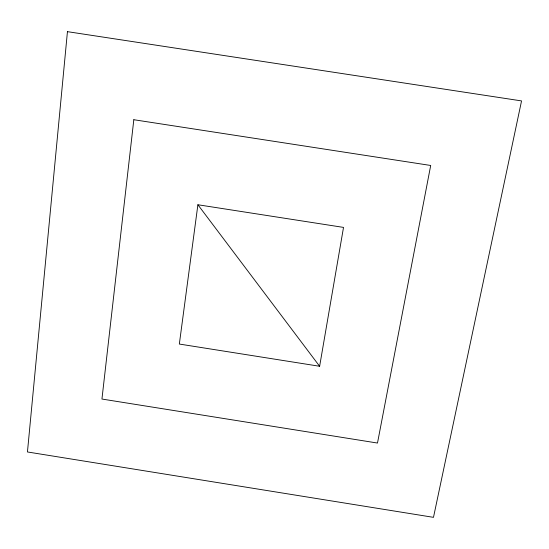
<?xml version="1.0" encoding="UTF-8"?>
<svg xmlns="http://www.w3.org/2000/svg" width="549" height="549" viewBox="0 0 549 549"><rect width="100%" height="100%" fill="white"/><g stroke="black" fill="none" stroke-linecap="round" stroke-linejoin="round"><path stroke-width="0.82" d="M197.894 204.75L179.338 344.051L319.628 366.272L343.516 227.403L197.894 204.75L319.628 366.272M67.445 31.657L27.45 451.964L433.484 517.343L521.55 100.913L67.445 31.657M133.819 119.723L101.942 399.041L377.492 443.05L430.697 165.469L133.819 119.723"/></g></svg>
